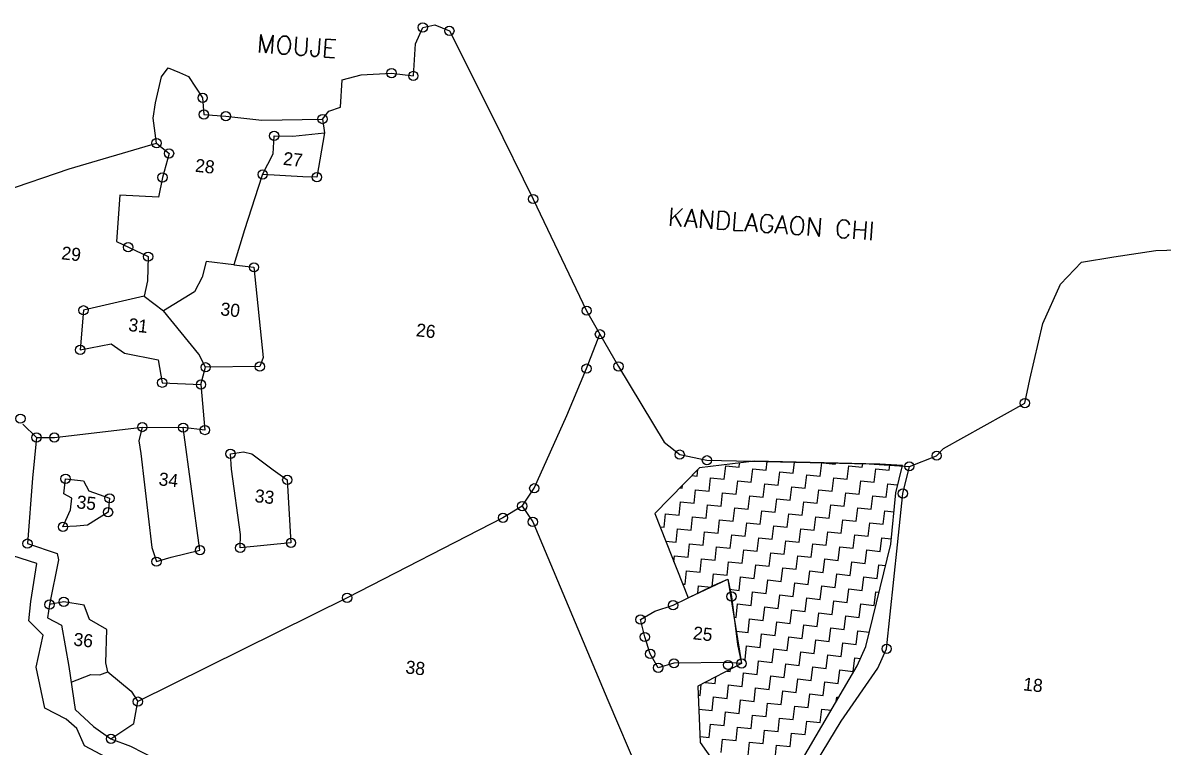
# Model space of a CAD drawing. Header units: feet. Extents: x 335577 to 339771, y 1780397 to 1782921.
# Drawn here: x 338009 to 338792, y 1781782 to 1782279 of the extents above; entities that cross this region are included whole.
import ezdxf
from ezdxf.enums import TextEntityAlignment as Align

# ---------------------------------------------------------------- set-up
doc = ezdxf.new("R2010")
doc.units = ezdxf.units.FT
doc.header["$LTSCALE"] = 0.02
doc.header["$MEASUREMENT"] = 0
doc.layers.get('0').update_dxf_attribs({"linetype": 'CONTINUOUS'})
for name, color, linetype in [('POLY_HATCH', 12, 'CONTINUOUS'), ('POLY_PARCEL', 6, 'CONTINUOUS'), ('POLY_WATER', 4, 'CONTINUOUS'), ('TEXT_MAPOUT', 7, 'CONTINUOUS'), ('TEXT_PARCEL', 7, 'CONTINUOUS'), ('V_BOUND_LINE', 7, 'CONTINUOUS')]:
    doc.layers.add(name, color=color, linetype=linetype)
doc.styles.get("Standard").update_dxf_attribs({"font": 'simplex.shx'})
doc.styles.add('TEXT_MAP', font='', dxfattribs={"height": 0.25})
doc.styles.get('TEXT_MAP').set_extended_font_data('Kruti Dev 050')

msp = doc.modelspace()

# ---------------------------------------------------------------- linework, layer by layer
for centre in [(338283.88, 1782275.36), (338302.16, 1782273.03), (338262.47, 1782244.06), (338277.44, 1782242.09), (338132.8, 1782227.08), (338133.69, 1782215.62), (338148.73, 1782214.49), (338215.1, 1782212.51), (338181.9, 1782201.01), (338101.19, 1782195.99), (338109.75, 1782188.94), (338105.2, 1782172.45), (338173.99, 1782174.5), (338211.24, 1782172.62), (338359.65, 1782157.65), (338081.69, 1782124.58), (338095.35, 1782118.09), (338168.05, 1782110.77), (338051.02, 1782081.29), (338396.38, 1782081.02), (338405.52, 1782064.83), (338048.76, 1782054.1), (338418.25, 1782042.78), (338134.88, 1782042.19), (338172.08, 1782042.68), (338396.31, 1782041.26), (338105.07, 1782031.59), (338131.66, 1782030.33), (338697.15, 1782017.59), (338007.74, 1782006.94), (338091.4, 1782001.18), (338119.47, 1782000.77), (338134.37, 1781999.11), (338018.78, 1781994.01), (338031.01, 1781993.99), (338151.88, 1781982.78), (338460.27, 1781982.27), (338636.62, 1781981.54), (338478.97, 1781978.37), (338617.88, 1781974.22), (338038.7, 1781965.7), (338190.9, 1781964.91), (338360.44, 1781959.16), (338068.93, 1781952.28), (338613.4, 1781955.57), (338067.87, 1781942.74), (338352.12, 1781946.95), (338338.95, 1781938.94), (338359.42, 1781936.09), (338036.95, 1781932.65), (338012.56, 1781921.19), (338158.62, 1781918.26), (338193.45, 1781921.72), (338130.98, 1781916.7), (338101.08, 1781908.82), (338027.74, 1781879.39), (338037.46, 1781881.29), (338231.94, 1781884.06), (338455.73, 1781878.93), (338495.86, 1781884.9), (338433.35, 1781869.06), (338436.28, 1781857.14), (338602.31, 1781849.03), (338440.02, 1781845.51), (338445.54, 1781836.01), (338456.32, 1781839.06), (338493.41, 1781837.92), (338502.74, 1781838.92), (338088.39, 1781812.78), (338069.9, 1781787.24)]:
    msp.add_circle(centre, 3.18)
at = {"layer": 'POLY_HATCH'}
for p, q in [((338511.62, 1781977.67), (338473.88, 1781973.18)), ((338597.71, 1781975.74), (338511.62, 1781977.67)), ((338613.14, 1781974.75), (338597.71, 1781975.74)), ((338473.88, 1781973.18), (338443.08, 1781941.79)), ((338608.66, 1781956.1), (338613.14, 1781974.75)), ((338605.14, 1781920.93), (338608.66, 1781956.1)), ((338443.08, 1781941.79), (338466.13, 1781884.04)), ((338588.1, 1781850.61), (338605.14, 1781920.93)), ((338466.13, 1781884.04), (338493.32, 1781896.78)), ((338493.32, 1781896.78), (338502.74, 1781838.92)), ((338581.98, 1781837.38), (338588.1, 1781850.61)), ((338502.74, 1781838.92), (338472.76, 1781823.35)), ((338527.54, 1781744.29), (338581.98, 1781837.38)), ((338472.76, 1781823.35), (338474.39, 1781784.68)), ((338474.39, 1781784.68), (338494.23, 1781756.56))]:
    msp.add_line(p, q, dxfattribs=at)
at = {"layer": 'POLY_HATCH', "linetype": 'Continuous'}
for p, q in [((338501.09, 1781973.64), (338501.4, 1781976.45)), ((338519.64, 1781971.57), (338520.3, 1781977.48)), ((338538.19, 1781969.5), (338539.03, 1781977.06)), ((338556.74, 1781967.44), (338557.76, 1781976.63)), ((338558.65, 1781976.61), (338567.05, 1781975.68)), ((338567.05, 1781975.68), (338567.13, 1781976.42)), ((338585.59, 1781973.61), (338585.86, 1781976)), ((338468.66, 1781967.86), (338472.23, 1781967.46)), ((338472.23, 1781967.46), (338472.74, 1781972.01)), ((338490.78, 1781965.39), (338491.82, 1781974.67)), ((338491.82, 1781974.67), (338501.09, 1781973.64)), ((338509.33, 1781963.33), (338510.36, 1781972.6)), ((338510.36, 1781972.6), (338519.64, 1781971.57)), ((338527.88, 1781961.26), (338528.91, 1781970.54)), ((338528.91, 1781970.54), (338538.19, 1781969.5)), ((338546.43, 1781959.2), (338547.46, 1781968.47)), ((338547.46, 1781968.47), (338556.74, 1781967.44)), ((338575.29, 1781965.37), (338576.32, 1781974.65)), ((338576.32, 1781974.65), (338585.59, 1781973.61)), ((338593.84, 1781963.31), (338594.87, 1781972.58)), ((338594.87, 1781972.58), (338604.14, 1781971.55)), ((338604.14, 1781971.55), (338604.56, 1781975.3)), ((338461.93, 1781959.22), (338462.15, 1781961.22)), ((338480.47, 1781957.15), (338481.51, 1781966.43)), ((338481.51, 1781966.43), (338490.78, 1781965.39)), ((338499.02, 1781955.09), (338500.06, 1781964.36)), ((338500.06, 1781964.36), (338509.33, 1781963.33)), ((338517.57, 1781953.02), (338518.61, 1781962.29)), ((338518.61, 1781962.29), (338527.88, 1781961.26)), ((338536.12, 1781950.95), (338537.16, 1781960.23)), ((338537.16, 1781960.23), (338546.43, 1781959.2)), ((338564.98, 1781957.13), (338566.01, 1781966.41)), ((338566.01, 1781966.41), (338575.29, 1781965.37)), ((338583.53, 1781955.06), (338584.56, 1781964.34)), ((338584.56, 1781964.34), (338593.84, 1781963.31)), ((338602.08, 1781953), (338603.11, 1781962.27)), ((338603.11, 1781962.27), (338609.22, 1781961.59)), ((338460.35, 1781959.39), (338461.93, 1781959.22)), ((338470.17, 1781948.91), (338471.2, 1781958.18)), ((338471.2, 1781958.18), (338480.47, 1781957.15)), ((338488.72, 1781946.84), (338489.75, 1781956.12)), ((338489.75, 1781956.12), (338499.02, 1781955.09)), ((338507.27, 1781944.78), (338508.3, 1781954.05)), ((338508.3, 1781954.05), (338517.57, 1781953.02)), ((338525.82, 1781942.71), (338526.85, 1781951.99)), ((338526.85, 1781951.99), (338536.12, 1781950.95)), ((338554.67, 1781948.89), (338555.71, 1781958.16)), ((338555.71, 1781958.16), (338564.98, 1781957.13)), ((338573.22, 1781946.82), (338574.25, 1781956.1)), ((338574.25, 1781956.1), (338583.53, 1781955.06)), ((338591.77, 1781944.76), (338592.8, 1781954.03)), ((338592.8, 1781954.03), (338602.08, 1781953)), ((338459.86, 1781940.67), (338460.89, 1781949.94)), ((338460.89, 1781949.94), (338470.17, 1781948.91)), ((338478.41, 1781938.6), (338479.44, 1781947.88)), ((338479.44, 1781947.88), (338488.72, 1781946.84)), ((338496.96, 1781936.54), (338497.99, 1781945.81)), ((338497.99, 1781945.81), (338507.27, 1781944.78)), ((338544.36, 1781940.65), (338545.4, 1781949.92)), ((338545.4, 1781949.92), (338554.67, 1781948.89)), ((338562.91, 1781938.58), (338563.95, 1781947.86)), ((338563.95, 1781947.86), (338573.22, 1781946.82)), ((338581.46, 1781936.52), (338582.5, 1781945.79)), ((338582.5, 1781945.79), (338591.77, 1781944.76)), ((338449.55, 1781932.43), (338450.59, 1781941.7)), ((338450.59, 1781941.7), (338459.86, 1781940.67)), ((338468.1, 1781930.36), (338469.13, 1781939.63)), ((338469.13, 1781939.63), (338478.41, 1781938.6)), ((338486.65, 1781928.29), (338487.68, 1781937.57)), ((338487.68, 1781937.57), (338496.96, 1781936.54)), ((338515.51, 1781934.47), (338516.54, 1781943.75)), ((338516.54, 1781943.75), (338525.82, 1781942.71)), ((338534.06, 1781932.4), (338535.09, 1781941.68)), ((338535.09, 1781941.68), (338544.36, 1781940.65)), ((338552.61, 1781930.34), (338553.64, 1781939.61)), ((338553.64, 1781939.61), (338562.91, 1781938.58)), ((338571.16, 1781928.27), (338572.19, 1781937.55)), ((338572.19, 1781937.55), (338581.46, 1781936.52)), ((338600.01, 1781934.45), (338601.05, 1781943.72)), ((338601.05, 1781943.72), (338607.35, 1781943.02)), ((338446.69, 1781932.74), (338449.55, 1781932.43)), ((338457.79, 1781922.12), (338458.83, 1781931.39)), ((338458.83, 1781931.39), (338468.1, 1781930.36)), ((338476.34, 1781920.05), (338477.38, 1781929.33)), ((338477.38, 1781929.33), (338486.65, 1781928.29)), ((338505.2, 1781926.23), (338506.23, 1781935.5)), ((338506.23, 1781935.5), (338515.51, 1781934.47)), ((338523.75, 1781924.16), (338524.78, 1781933.44)), ((338524.78, 1781933.44), (338534.06, 1781932.4)), ((338542.3, 1781922.1), (338543.33, 1781931.37)), ((338543.33, 1781931.37), (338552.61, 1781930.34)), ((338560.85, 1781920.03), (338561.88, 1781929.31)), ((338561.88, 1781929.31), (338571.16, 1781928.27)), ((338589.71, 1781926.21), (338590.74, 1781935.48)), ((338590.74, 1781935.48), (338600.01, 1781934.45)), ((338450.61, 1781922.92), (338457.79, 1781922.12)), ((338466.04, 1781911.81), (338467.07, 1781921.09)), ((338467.07, 1781921.09), (338476.34, 1781920.05)), ((338494.89, 1781917.99), (338495.93, 1781927.26)), ((338495.93, 1781927.26), (338505.2, 1781926.23)), ((338513.44, 1781915.92), (338514.48, 1781925.2)), ((338514.48, 1781925.2), (338523.75, 1781924.16)), ((338531.99, 1781913.86), (338533.02, 1781923.13)), ((338533.02, 1781923.13), (338542.3, 1781922.1)), ((338550.54, 1781911.79), (338551.57, 1781921.06)), ((338551.57, 1781921.06), (338560.85, 1781920.03)), ((338579.4, 1781917.97), (338580.43, 1781927.24)), ((338580.43, 1781927.24), (338589.71, 1781926.21)), ((338597.95, 1781915.9), (338598.98, 1781925.17)), ((338598.98, 1781925.17), (338605.49, 1781924.45)), ((338456.3, 1781908.67), (338456.76, 1781912.84)), ((338456.76, 1781912.84), (338466.04, 1781911.81)), ((338484.59, 1781909.75), (338485.62, 1781919.02)), ((338485.62, 1781919.02), (338494.89, 1781917.99)), ((338503.13, 1781907.68), (338504.17, 1781916.95)), ((338504.17, 1781916.95), (338513.44, 1781915.92)), ((338521.68, 1781905.61), (338522.72, 1781914.89)), ((338522.72, 1781914.89), (338531.99, 1781913.86)), ((338540.23, 1781903.55), (338541.27, 1781912.82)), ((338541.27, 1781912.82), (338550.54, 1781911.79)), ((338569.09, 1781909.72), (338570.12, 1781919)), ((338570.12, 1781919), (338579.4, 1781917.97)), ((338587.64, 1781907.66), (338588.67, 1781916.93)), ((338588.67, 1781916.93), (338597.95, 1781915.9)), ((338474.28, 1781901.5), (338475.31, 1781910.78)), ((338475.31, 1781910.78), (338484.59, 1781909.75)), ((338492.83, 1781899.44), (338493.86, 1781908.71)), ((338493.86, 1781908.71), (338503.13, 1781907.68)), ((338511.38, 1781897.37), (338512.41, 1781906.65)), ((338512.41, 1781906.65), (338521.68, 1781905.61)), ((338558.78, 1781901.48), (338559.82, 1781910.76)), ((338559.82, 1781910.76), (338569.09, 1781909.72)), ((338577.33, 1781899.42), (338578.36, 1781908.69)), ((338578.36, 1781908.69), (338587.64, 1781907.66)), ((338595.88, 1781897.35), (338596.91, 1781906.63)), ((338596.91, 1781906.63), (338601.54, 1781906.11)), ((338463.97, 1781893.26), (338465, 1781902.54)), ((338465, 1781902.54), (338474.28, 1781901.5)), ((338482.58, 1781891.75), (338483.55, 1781900.47)), ((338483.55, 1781900.47), (338492.83, 1781899.44)), ((338501.07, 1781889.13), (338502.1, 1781898.4)), ((338502.1, 1781898.4), (338511.38, 1781897.37)), ((338529.93, 1781895.31), (338530.96, 1781904.58)), ((338530.96, 1781904.58), (338540.23, 1781903.55)), ((338548.48, 1781893.24), (338549.51, 1781902.52)), ((338549.51, 1781902.52), (338558.78, 1781901.48)), ((338567.02, 1781891.17), (338568.06, 1781900.45)), ((338568.06, 1781900.45), (338577.33, 1781899.42)), ((338585.57, 1781889.11), (338586.61, 1781898.38)), ((338586.61, 1781898.38), (338595.88, 1781897.35)), ((338462.37, 1781893.44), (338463.97, 1781893.26)), ((338472.67, 1781887.1), (338473.24, 1781892.23)), ((338473.24, 1781892.23), (338481.62, 1781891.3)), ((338494.44, 1781889.87), (338501.07, 1781889.13)), ((338519.62, 1781887.06), (338520.65, 1781896.34)), ((338520.65, 1781896.34), (338529.93, 1781895.31)), ((338538.17, 1781885), (338539.2, 1781894.27)), ((338539.2, 1781894.27), (338548.48, 1781893.24)), ((338556.72, 1781882.93), (338557.75, 1781892.21)), ((338557.75, 1781892.21), (338567.02, 1781891.17)), ((338575.27, 1781880.87), (338576.3, 1781890.14)), ((338576.3, 1781890.14), (338585.57, 1781889.11)), ((338509.31, 1781878.82), (338510.34, 1781888.1)), ((338510.34, 1781888.1), (338519.62, 1781887.06)), ((338527.86, 1781876.76), (338528.89, 1781886.03)), ((338528.89, 1781886.03), (338538.17, 1781885)), ((338546.41, 1781874.69), (338547.44, 1781883.97)), ((338547.44, 1781883.97), (338556.72, 1781882.93)), ((338564.96, 1781872.63), (338565.99, 1781881.9)), ((338565.99, 1781881.9), (338575.27, 1781880.87)), ((338593.82, 1781878.8), (338594.85, 1781888.08)), ((338594.85, 1781888.08), (338597.11, 1781887.82)), ((338499, 1781870.58), (338500.04, 1781879.86)), ((338500.04, 1781879.86), (338509.31, 1781878.82)), ((338517.55, 1781868.51), (338518.59, 1781877.79)), ((338518.59, 1781877.79), (338527.86, 1781876.76)), ((338536.1, 1781866.45), (338537.13, 1781875.72)), ((338537.13, 1781875.72), (338546.41, 1781874.69)), ((338583.51, 1781870.56), (338584.54, 1781879.83)), ((338584.54, 1781879.83), (338593.82, 1781878.8)), ((338497.56, 1781870.74), (338499, 1781870.58)), ((338507.25, 1781860.27), (338508.28, 1781869.55)), ((338508.28, 1781869.55), (338517.55, 1781868.51)), ((338525.79, 1781858.21), (338526.83, 1781867.48)), ((338526.83, 1781867.48), (338536.1, 1781866.45)), ((338554.65, 1781864.38), (338555.68, 1781873.66)), ((338555.68, 1781873.66), (338564.96, 1781872.63)), ((338573.2, 1781862.32), (338574.23, 1781871.59)), ((338574.23, 1781871.59), (338583.51, 1781870.56)), ((338499.11, 1781861.18), (338507.25, 1781860.27)), ((338515.49, 1781849.97), (338516.52, 1781859.24)), ((338516.52, 1781859.24), (338525.79, 1781858.21)), ((338544.34, 1781856.14), (338545.38, 1781865.42)), ((338545.38, 1781865.42), (338554.65, 1781864.38)), ((338562.89, 1781854.08), (338563.93, 1781863.35)), ((338563.93, 1781863.35), (338573.2, 1781862.32)), ((338581.44, 1781852.01), (338582.48, 1781861.28)), ((338582.48, 1781861.28), (338590.47, 1781860.4)), ((338505.18, 1781841.72), (338506.21, 1781851)), ((338506.21, 1781851), (338515.49, 1781849.97)), ((338534.04, 1781847.9), (338535.07, 1781857.17)), ((338535.07, 1781857.17), (338544.34, 1781856.14)), ((338552.59, 1781845.83), (338553.62, 1781855.11)), ((338553.62, 1781855.11), (338562.89, 1781854.08)), ((338571.13, 1781843.77), (338572.17, 1781853.04)), ((338572.17, 1781853.04), (338581.44, 1781852.01)), ((338523.73, 1781839.66), (338524.76, 1781848.93)), ((338524.76, 1781848.93), (338534.04, 1781847.9)), ((338542.28, 1781837.59), (338543.31, 1781846.87)), ((338543.31, 1781846.87), (338552.59, 1781845.83)), ((338560.83, 1781835.53), (338561.86, 1781844.8)), ((338561.86, 1781844.8), (338571.13, 1781843.77)), ((338579.38, 1781833.46), (338580.41, 1781842.74)), ((338580.41, 1781842.74), (338584.26, 1781842.31)), ((338494.87, 1781833.48), (338495.03, 1781834.92)), ((338502.23, 1781842.05), (338505.18, 1781841.72)), ((338513.42, 1781831.42), (338514.45, 1781840.69)), ((338514.45, 1781840.69), (338523.73, 1781839.66)), ((338531.97, 1781829.35), (338533, 1781838.63)), ((338533, 1781838.63), (338542.28, 1781837.59)), ((338550.52, 1781827.28), (338551.55, 1781836.56)), ((338551.55, 1781836.56), (338560.83, 1781835.53)), ((338484.56, 1781825.24), (338485.07, 1781829.74)), ((338492.73, 1781833.72), (338494.87, 1781833.48)), ((338503.11, 1781823.17), (338504.15, 1781832.45)), ((338504.15, 1781832.45), (338513.42, 1781831.42)), ((338521.66, 1781821.11), (338522.7, 1781830.38)), ((338522.7, 1781830.38), (338531.97, 1781829.35)), ((338540.21, 1781819.04), (338541.25, 1781828.32)), ((338541.25, 1781828.32), (338550.52, 1781827.28)), ((338569.07, 1781825.22), (338570.1, 1781834.49)), ((338570.1, 1781834.49), (338579.38, 1781833.46)), ((338474.26, 1781817), (338475.1, 1781824.57)), ((338477.84, 1781825.99), (338484.56, 1781825.24)), ((338492.81, 1781814.93), (338493.84, 1781824.21)), ((338493.84, 1781824.21), (338503.11, 1781823.17)), ((338511.36, 1781812.87), (338512.39, 1781822.14)), ((338512.39, 1781822.14), (338521.66, 1781821.11)), ((338529.9, 1781810.8), (338530.94, 1781820.08)), ((338530.94, 1781820.08), (338540.21, 1781819.04)), ((338558.76, 1781816.98), (338559.79, 1781826.25)), ((338559.79, 1781826.25), (338569.07, 1781825.22)), ((338473.02, 1781817.14), (338474.26, 1781817)), ((338482.5, 1781806.69), (338483.53, 1781815.97)), ((338483.53, 1781815.97), (338492.81, 1781814.93)), ((338501.05, 1781804.63), (338502.08, 1781813.9)), ((338502.08, 1781813.9), (338511.36, 1781812.87)), ((338519.6, 1781802.56), (338520.63, 1781811.83)), ((338520.63, 1781811.83), (338529.9, 1781810.8)), ((338548.45, 1781808.74), (338549.49, 1781818.01)), ((338549.49, 1781818.01), (338558.76, 1781816.98)), ((338567.71, 1781812.97), (338568.04, 1781815.94)), ((338568.04, 1781815.94), (338569.36, 1781815.8)), ((338473.42, 1781807.7), (338482.5, 1781806.69)), ((338490.74, 1781796.38), (338491.77, 1781805.66)), ((338491.77, 1781805.66), (338501.05, 1781804.63)), ((338509.29, 1781794.32), (338510.32, 1781803.59)), ((338510.32, 1781803.59), (338519.6, 1781802.56)), ((338538.15, 1781800.49), (338539.18, 1781809.77)), ((338539.18, 1781809.77), (338548.45, 1781808.74)), ((338556.7, 1781798.43), (338557.73, 1781807.7)), ((338557.73, 1781807.7), (338564.2, 1781806.98)), ((338480.43, 1781788.14), (338481.47, 1781797.42)), ((338481.47, 1781797.42), (338490.74, 1781796.38)), ((338527.84, 1781792.25), (338528.87, 1781801.53)), ((338528.87, 1781801.53), (338538.15, 1781800.49)), ((338546.39, 1781790.19), (338547.42, 1781799.46)), ((338547.42, 1781799.46), (338556.7, 1781798.43)), ((338474.21, 1781788.83), (338480.43, 1781788.14)), ((338498.98, 1781786.08), (338500.02, 1781795.35)), ((338500.02, 1781795.35), (338509.29, 1781794.32)), ((338517.53, 1781784.01), (338518.56, 1781793.28)), ((338518.56, 1781793.28), (338527.84, 1781792.25)), ((338536.08, 1781781.94), (338537.11, 1781791.22)), ((338537.11, 1781791.22), (338546.39, 1781790.19)), ((338488.67, 1781777.83), (338489.71, 1781787.11)), ((338489.71, 1781787.11), (338498.98, 1781786.08)), ((338507.22, 1781775.77), (338508.26, 1781785.04)), ((338508.26, 1781785.04), (338517.53, 1781784.01)), ((338525.77, 1781773.7), (338526.81, 1781782.98)), ((338526.81, 1781782.98), (338536.08, 1781781.94))]:
    msp.add_line(p, q, dxfattribs=at)
at = {"layer": 'POLY_PARCEL'}
for p, q in [((338215.1, 1782212.51), (338216.55, 1782202.95)), ((338194.64, 1782200.75), (338216.55, 1782202.95)), ((338216.55, 1782202.95), (338211.24, 1782172.62)), ((338101.19, 1782195.99), (338109.75, 1782188.94)), ((338181.3, 1782188.71), (338181.9, 1782201.01)), ((338181.9, 1782201.01), (338194.64, 1782200.75)), ((338109.75, 1782188.94), (338105.2, 1782172.45)), ((338173.99, 1782174.5), (338181.3, 1782188.71)), ((338105.2, 1782172.45), (338102.52, 1782158.83)), ((338173.4, 1782173.35), (338161.55, 1782136.41)), ((338173.99, 1782174.5), (338173.4, 1782173.35)), ((338201.6, 1782172.92), (338173.99, 1782174.5)), ((338211.24, 1782172.62), (338201.6, 1782172.92)), ((338075.98, 1782160.24), (338073.6, 1782128.43)), ((338102.52, 1782158.83), (338075.98, 1782160.24)), ((338161.55, 1782136.41), (338154.26, 1782112.46)), ((338073.6, 1782128.43), (338095.35, 1782118.09)), ((338095.35, 1782118.09), (338095.05, 1782101.5)), ((338135.23, 1782114.81), (338132.47, 1782103.91)), ((338154.26, 1782112.46), (338135.23, 1782114.81)), ((338154.26, 1782112.46), (338168.05, 1782110.77)), ((338168.05, 1782110.77), (338174.33, 1782049)), ((338095.05, 1782101.5), (338092.72, 1782090.94)), ((338132.47, 1782103.91), (338127.12, 1782094.07)), ((338127.12, 1782094.07), (338105.92, 1782080.97)), ((338092.72, 1782090.94), (338051.02, 1782081.29)), ((338092.72, 1782090.94), (338105.92, 1782080.97)), ((338051.02, 1782081.29), (338048.76, 1782054.1)), ((338130.08, 1782051.22), (338105.92, 1782080.97)), ((338396.31, 1782041.26), (338405.52, 1782064.83)), ((338048.76, 1782054.1), (338070.12, 1782058.29)), ((338070.12, 1782058.29), (338079.08, 1782051.88)), ((338079.08, 1782051.88), (338102.18, 1782047.37)), ((338102.18, 1782047.37), (338105.07, 1782031.59)), ((338134.88, 1782042.19), (338130.08, 1782051.22)), ((338174.33, 1782049), (338172.08, 1782042.68)), ((338131.66, 1782030.33), (338134.88, 1782042.19)), ((338172.08, 1782042.68), (338134.88, 1782042.19)), ((338382.68, 1782009.15), (338396.31, 1782041.26)), ((338105.07, 1782031.59), (338131.66, 1782030.33)), ((338131.66, 1782030.33), (338134.37, 1781999.11)), ((338360.44, 1781959.16), (338382.68, 1782009.15)), ((338031.01, 1781993.99), (338091.4, 1782001.18)), ((338091.4, 1782001.18), (338089.03, 1781991.71)), ((338091.4, 1782001.18), (338119.47, 1782000.77)), ((338130.98, 1781916.7), (338119.47, 1782000.77)), ((338134.37, 1781999.11), (338119.47, 1782000.77)), ((338018.78, 1781994.01), (338031.01, 1781993.99)), ((338089.03, 1781991.71), (338090.39, 1781983.06)), ((338151.88, 1781982.78), (338160.92, 1781984.09)), ((338160.92, 1781984.09), (338166.57, 1781982.69)), ((338090.39, 1781983.06), (338097.9, 1781918.45)), ((338152.64, 1781972.26), (338151.88, 1781982.78)), ((338166.57, 1781982.69), (338181.22, 1781971.78)), ((338158.88, 1781927.51), (338152.64, 1781972.26)), ((338181.22, 1781971.78), (338190.9, 1781964.91)), ((338613.4, 1781955.57), (338617.88, 1781974.22)), ((338037.55, 1781955.39), (338038.7, 1781965.7)), ((338038.7, 1781965.7), (338050.93, 1781964.34)), ((338050.93, 1781964.34), (338054.79, 1781957.34)), ((338190.9, 1781964.91), (338193.45, 1781921.72)), ((338043.03, 1781952.46), (338037.55, 1781955.39)), ((338042.13, 1781944.45), (338043.03, 1781952.46)), ((338054.79, 1781957.34), (338068.93, 1781952.28)), ((338068.93, 1781952.28), (338067.87, 1781942.74)), ((338352.12, 1781946.95), (338360.44, 1781959.16)), ((338609.87, 1781920.4), (338613.4, 1781955.57)), ((338036.95, 1781932.65), (338042.13, 1781944.45)), ((338352.12, 1781946.95), (338338.95, 1781938.94)), ((338352.12, 1781946.95), (338359.42, 1781936.09)), ((338067.87, 1781942.74), (338053.73, 1781933.88)), ((338338.95, 1781938.94), (338231.94, 1781884.06)), ((338046.29, 1781933.16), (338036.95, 1781932.65)), ((338053.73, 1781933.88), (338046.29, 1781933.16)), ((338359.42, 1781936.09), (338410.89, 1781813.7)), ((338158.62, 1781918.26), (338158.88, 1781927.51)), ((338193.45, 1781921.72), (338158.62, 1781918.26)), ((338097.9, 1781918.45), (338101.08, 1781908.82)), ((338111.1, 1781911.96), (338130.98, 1781916.7)), ((338602.31, 1781849.03), (338609.87, 1781920.4)), ((338101.08, 1781908.82), (338111.1, 1781911.96)), ((338455.73, 1781878.93), (338483.97, 1781892.79)), ((338483.97, 1781892.79), (338493.32, 1781896.78)), ((338493.32, 1781896.78), (338495.86, 1781884.9)), ((338231.94, 1781884.06), (338088.39, 1781812.78)), ((338495.86, 1781884.9), (338499.94, 1781851.98)), ((338037.46, 1781881.29), (338027.74, 1781879.39)), ((338051.44, 1781878.94), (338037.46, 1781881.29)), ((338055.09, 1781869.05), (338051.44, 1781878.94)), ((338433.35, 1781869.06), (338443.29, 1781874.91)), ((338443.29, 1781874.91), (338455.73, 1781878.93)), ((338066.99, 1781862.19), (338055.09, 1781869.05)), ((338436.28, 1781857.14), (338433.35, 1781869.06)), ((338066.42, 1781839.33), (338066.99, 1781862.19)), ((338440.02, 1781845.51), (338436.28, 1781857.14)), ((338499.94, 1781851.98), (338502.74, 1781838.92)), ((338445.54, 1781836.01), (338440.02, 1781845.51)), ((338596.2, 1781835.8), (338602.31, 1781849.03)), ((338067.72, 1781833.26), (338066.42, 1781839.33)), ((338456.32, 1781839.06), (338445.54, 1781836.01)), ((338493.52, 1781839.56), (338456.32, 1781839.06)), ((338502.74, 1781838.92), (338493.52, 1781839.56)), ((338571.13, 1781799.34), (338596.2, 1781835.8)), ((338042.53, 1781826.11), (338056.04, 1781831.4)), ((338056.04, 1781831.4), (338062.34, 1781831.09)), ((338062.34, 1781831.09), (338067.72, 1781833.26)), ((338067.72, 1781833.26), (338083.66, 1781820.02)), ((338083.66, 1781820.02), (338088.39, 1781812.78)), ((338085.52, 1781797.68), (338088.39, 1781812.78)), ((338410.89, 1781813.7), (338451.73, 1781718.33)), ((338069.9, 1781787.24), (338085.52, 1781797.68)), ((338537.02, 1781743.24), (338571.13, 1781799.34))]:
    msp.add_line(p, q, dxfattribs=at)
at = {"layer": 'POLY_WATER'}
for p, q in [((338009.35, 1782003.18), (338018.78, 1781994.01)), ((338018.78, 1781994.01), (338015.92, 1781966.16)), ((338015.92, 1781966.16), (338012.56, 1781921.19)), ((338012.56, 1781921.19), (338032.84, 1781914.39)), ((338018.88, 1781907.54), (337996.71, 1781914.55)), ((338032.84, 1781914.39), (338033.78, 1781909.99)), ((338014.78, 1781881.5), (338018.88, 1781907.54)), ((338033.78, 1781909.99), (338027.74, 1781879.39)), ((338013.55, 1781868.26), (338014.78, 1781881.5)), ((338027.74, 1781879.39), (338026.25, 1781870.24)), ((338023.27, 1781858.4), (338013.55, 1781868.26)), ((338026.25, 1781870.24), (338035.96, 1781865.17)), ((338018.44, 1781836.5), (338023.27, 1781858.4)), ((338035.96, 1781865.17), (338040.94, 1781836.92)), ((338024.39, 1781808.38), (338018.44, 1781836.5)), ((338040.94, 1781836.92), (338045.29, 1781807.31)), ((338039.08, 1781800.77), (338024.39, 1781808.38)), ((338045.29, 1781807.31), (338057.86, 1781795.64)), ((338046.51, 1781794.45), (338039.08, 1781800.77)), ((338057.86, 1781795.64), (338069.9, 1781787.24)), ((338051.72, 1781782.48), (338046.51, 1781794.45)), ((338081.96, 1781766.46), (338051.72, 1781782.48)), ((338069.9, 1781787.24), (338083.2, 1781782.17)), ((338083.2, 1781782.17), (338101.07, 1781773.02))]:
    msp.add_line(p, q, dxfattribs=at)
at = {"layer": 'V_BOUND_LINE'}
for p, q in [((338278.98, 1782264.07), (338283.88, 1782275.36)), ((338283.88, 1782275.36), (338292.29, 1782277.16)), ((338292.29, 1782277.16), (338302.16, 1782273.03)), ((338302.16, 1782273.03), (338332.03, 1782213.86)), ((338277.44, 1782242.09), (338278.98, 1782264.07)), ((338104.64, 1782241.57), (338109.1, 1782247.57)), ((338109.1, 1782247.57), (338116.88, 1782244.54)), ((338116.88, 1782244.54), (338123.06, 1782241.69)), ((338123.06, 1782241.69), (338132.8, 1782227.08)), ((338228.52, 1782239.34), (338241.66, 1782242.74)), ((338241.66, 1782242.74), (338262.47, 1782244.06)), ((338262.47, 1782244.06), (338277.44, 1782242.09)), ((338100.48, 1782223.65), (338104.64, 1782241.57)), ((338227.35, 1782220.66), (338228.52, 1782239.34)), ((338132.8, 1782227.08), (338133.69, 1782215.62)), ((338098.75, 1782213.02), (338100.48, 1782223.65)), ((338219.5, 1782217.97), (338227.35, 1782220.66)), ((338101.19, 1782195.99), (338098.75, 1782213.02)), ((338133.69, 1782215.62), (338148.73, 1782214.49)), ((338148.73, 1782214.49), (338173.33, 1782211.75)), ((338173.33, 1782211.75), (338215.1, 1782212.51)), ((338215.1, 1782212.51), (338219.5, 1782217.97)), ((338332.03, 1782213.86), (338359.65, 1782157.65)), ((338041.28, 1782178.32), (338101.19, 1782195.99)), ((337995.7, 1782162.84), (338041.28, 1782178.32)), ((338359.65, 1782157.65), (338396.38, 1782081.02)), ((338736, 1782114.28), (338758.27, 1782117.87)), ((338758.27, 1782117.87), (338787.02, 1782122.25)), ((338787.02, 1782122.25), (338809.89, 1782123.04)), ((338721.56, 1782099.19), (338736, 1782114.28)), ((338709.45, 1782072.32), (338721.56, 1782099.19)), ((338396.38, 1782081.02), (338405.52, 1782064.83)), ((338700.49, 1782033.91), (338709.45, 1782072.32)), ((338405.52, 1782064.83), (338418.25, 1782042.78)), ((338418.25, 1782042.78), (338449.66, 1781990.74)), ((338697.15, 1782017.59), (338700.49, 1782033.91)), ((338641.42, 1781986.47), (338697.15, 1782017.59)), ((338449.66, 1781990.74), (338460.27, 1781982.27)), ((338636.62, 1781981.54), (338641.42, 1781986.47)), ((338460.27, 1781982.27), (338478.97, 1781978.37)), ((338478.97, 1781978.37), (338590.22, 1781975.99)), ((338590.22, 1781975.99), (338617.88, 1781974.22)), ((338617.88, 1781974.22), (338636.62, 1781981.54))]:
    msp.add_line(p, q, dxfattribs=at)

# ---------------------------------------------------------------- texts
at = {"layer": 'TEXT_MAPOUT'}
for s, height, p in [('MOUJE', 12.429, (338169.75, 1782258.32)), ('KANDLAGAON CHI', 12.4289, (338451.78, 1782139.38))]:
    msp.add_text(s, height=height, rotation=355.95766, dxfattribs=at).set_placement(p)
at = {"layer": 'TEXT_PARCEL', "style": 'TEXT_MAP'}
for s, p in [('27', (338194.82, 1782184.93)), ('28', (338134.4, 1782180.12)), ('29', (338042.62, 1782120.04)), ('30', (338151.8, 1782081.65)), ('31', (338088.62, 1782070.84)), ('26', (338286.04, 1782067.25)), ('34', (338109.39, 1781964.96)), ('35', (338053.01, 1781949.21)), ('33', (338175.34, 1781953.42)), ('36', (338050.92, 1781855)), ('25', (338476.13, 1781859.31)), ('38', (338278.85, 1781835.91)), ('18', (338702.82, 1781824.28))]:
    msp.add_text(s, height=8.949, rotation=353.64555, dxfattribs=at).set_placement(p, align=Align.MIDDLE)

doc.saveas('drawing.dxf')
